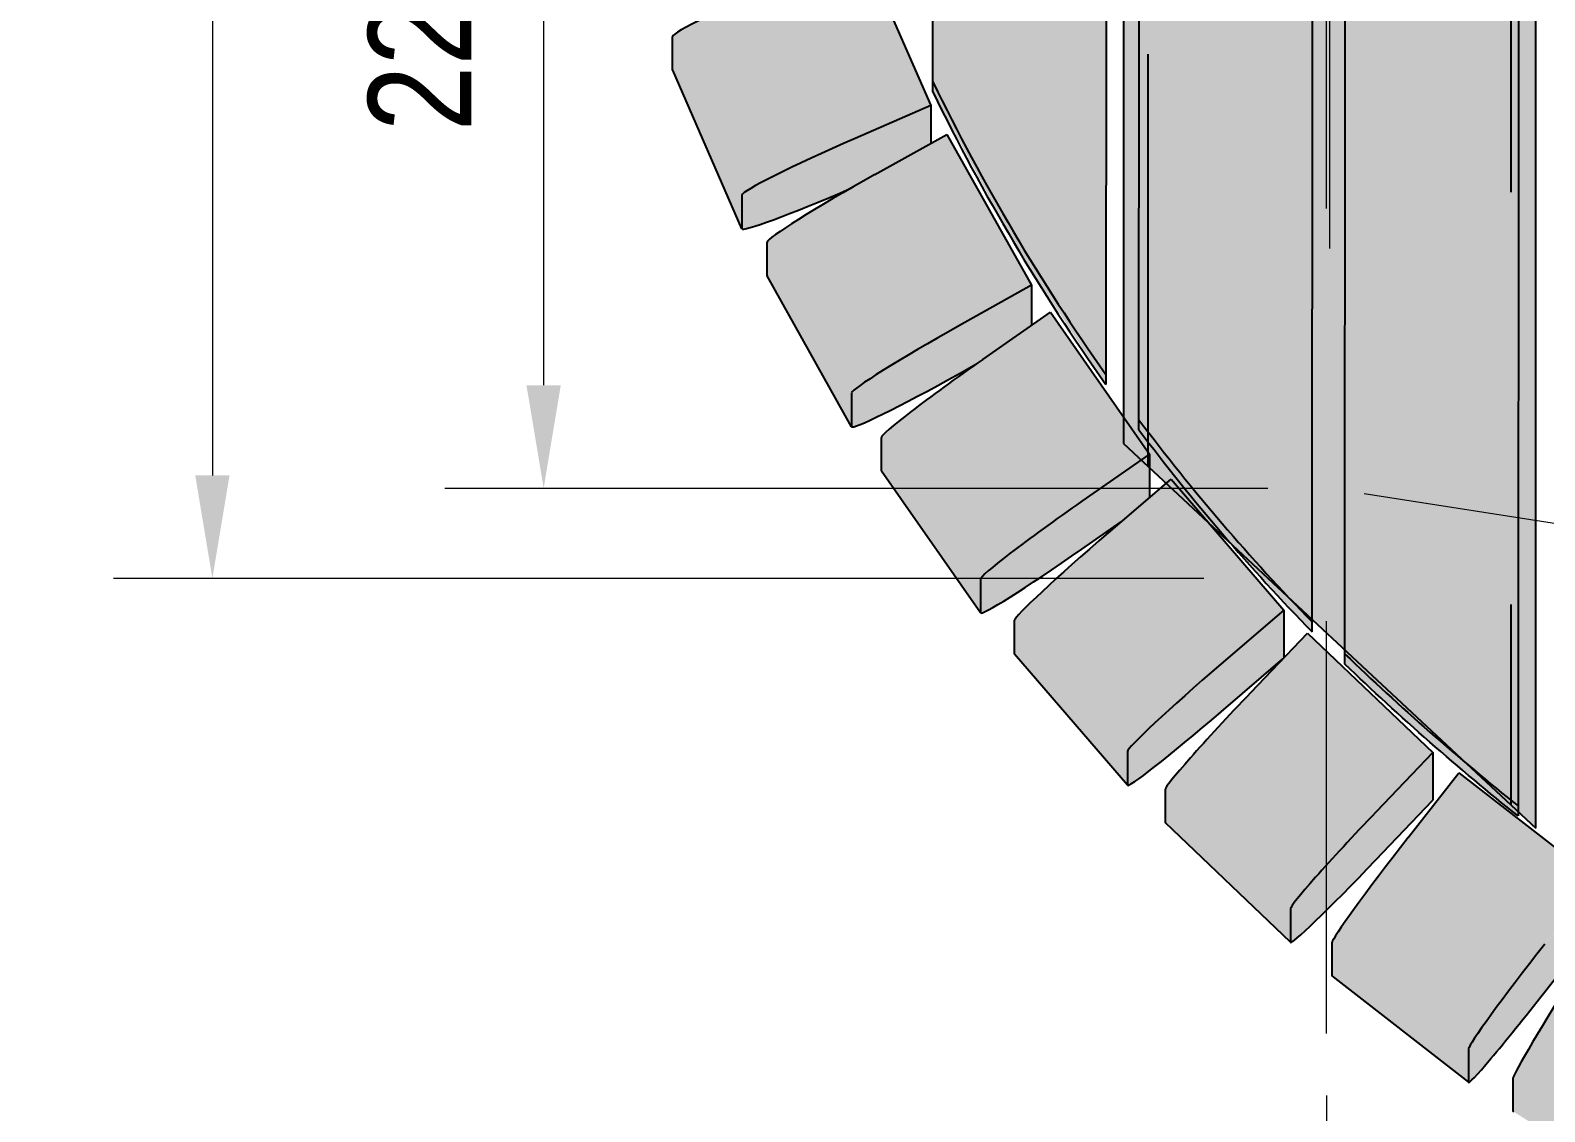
# Model space of a CAD drawing. Header units: metres. Extents: x 313 to 328, y 3 to 1212.
# Drawn here: x 316.7183 to 317.0856, y 1210.4072 to 1210.6694 of the extents above; entities that cross this region are included whole.
import ezdxf

# ---------------------------------------------------------------- set-up
doc = ezdxf.new("R2010")
doc.units = ezdxf.units.M
doc.linetypes.add('JacobsCenter', pattern=[0.015, 0.009, -0.0015, 0.003, -0.0015])
doc.linetypes.add('JacobsDash', pattern=[0.0045, 0.003, -0.0015])
doc.layers.get('Defpoints').update_dxf_attribs({"color": 41})
for name, color, linetype, lineweight in [('A-ANNO-DIMS', 7, 'Continuous', 9), ('A-DETL', 7, 'Continuous', 13), ('A-DETL-GENF', 7, 'Continuous', 9), ('A-GENM', 7, 'Continuous', 35)]:
    doc.layers.add(name, color=color, linetype=linetype, lineweight=lineweight)
doc.styles.add('Arial Narrow_1', font='ARIALN.TTF', dxfattribs={"height": 0.025})
doc.dimstyles.new('Dimension_Standard_O__mm_', dxfattribs={"dimscale": 0.3048, "dimtxt": 0.025586, "dimasz": 0.082021, "dimexe": 0.07874, "dimexo": 0.049213, "dimgap": 0.049213, "dimtad": 1, "dimdec": 0, "dimlfac": 1000, "dimzin": 0, "dimdsep": 46, "dimtxsty": 'Arial Narrow_1', "dimsah": 1, "dimcen": 0.09, "dimaunit": 1, "dimadec": 4, "dimazin": 0, "dimtfac": 1, "dimtdec": 4, "dimtix": 1, "dimtmove": 0, "dimatfit": 3, "dimfxl": 1, "dimtvp": 1, "dimtfill": 1, "dimtolj": 1, "dimtzin": 0, "dimlwd": 18, "dimlwe": 18, "dimarcsym": 2})

# ---------------------------------------------------------------- blocks, each defined once
blk = doc.blocks.new('BR08_SEATING_NORTH 3 - BR08_SEATING_NORTH 3-5676583-DRG-2873241 - NORTHERN SCREEN POST - PLAN')
at = {"layer": 'A-GENM', "lineweight": 25, "true_color": 0xebe8e4}
for points in [[(316.97921, 1210.58594), (316.97928, 1210.77538), (316.9373, 1210.77539), (316.93727, 1210.7539), (316.93723, 1210.65691), (316.94991, 1210.63249), (316.96498, 1210.60722), (316.96522, 1210.60686)], [(317.02918, 1210.52601), (317.02928, 1210.77538), (316.9873, 1210.77538), (316.98727, 1210.7539), (316.9872, 1210.57499), (317.00049, 1210.55806), (317.01449, 1210.54173), (317.02589, 1210.52953)], [(317.07917, 1210.48136), (317.07926, 1210.77537), (317.0373, 1210.77538), (317.03727, 1210.7539), (317.03718, 1210.51817), (317.05776, 1210.49928)], [(316.91838, 1210.64317), (316.93672, 1210.65115), (316.91994, 1210.68959), (316.90161, 1210.68161), (316.91274, 1210.65612)], [(316.89088, 1210.62947), (316.89182, 1210.63033), (316.89457, 1210.63194), (316.89894, 1210.6342), (316.90463, 1210.63696), (316.91838, 1210.64317), (316.90161, 1210.68161), (316.88786, 1210.6754), (316.88216, 1210.67264), (316.87779, 1210.67038), (316.87504, 1210.66877), (316.8741, 1210.66791), (316.89088, 1210.62947)], [(316.89088, 1210.62134), (316.89088, 1210.62947), (316.8741, 1210.66791), (316.8741, 1210.65978), (316.88786, 1210.62826)], [(316.97921, 1210.5835), (316.97921, 1210.58594), (316.96392, 1210.60881), (316.94991, 1210.63249), (316.93723, 1210.65691), (316.93723, 1210.65447), (316.95675, 1210.61812), (316.97762, 1210.58594)], [(316.89181, 1210.6213), (316.89456, 1210.62207), (316.90051, 1210.62422), (316.91009, 1210.62804), (316.91737, 1210.63113), (316.93672, 1210.64199), (316.93672, 1210.65115), (316.91127, 1210.64002), (316.89894, 1210.6342), (316.89392, 1210.63156), (316.89182, 1210.63033), (316.89088, 1210.62947), (316.89088, 1210.62134)], [(316.94369, 1210.59784), (316.96114, 1210.60759), (316.94063, 1210.64418), (316.92318, 1210.63442), (316.93843, 1210.60722)], [(316.91751, 1210.58147), (316.91841, 1210.58242), (316.92102, 1210.5843), (316.92518, 1210.58698), (316.9306, 1210.59029), (316.94369, 1210.59784), (316.92318, 1210.63442), (316.91009, 1210.62688), (316.90121, 1210.62134), (316.90051, 1210.62088), (316.89789, 1210.619), (316.897, 1210.61805), (316.91751, 1210.58147)], [(316.91751, 1210.57334), (316.91751, 1210.58147), (316.897, 1210.61805), (316.89699, 1210.60992), (316.91466, 1210.57843)], [(316.91751, 1210.57334), (316.9184, 1210.57339), (316.92102, 1210.57443), (316.92803, 1210.57784), (316.93497, 1210.58147), (316.94369, 1210.58623), (316.94778, 1210.58851), (316.96114, 1210.59785), (316.96114, 1210.60759), (316.93692, 1210.59399), (316.92518, 1210.58698), (316.92102, 1210.5843), (316.91841, 1210.58242), (316.91751, 1210.58147)], [(316.97338, 1210.55524), (316.98978, 1210.56667), (316.96572, 1210.60104), (316.94933, 1210.58961), (316.97122, 1210.55833)], [(316.94879, 1210.53634), (316.94963, 1210.53738), (316.95209, 1210.53951), (316.95599, 1210.5426), (316.96522, 1210.54943), (316.97338, 1210.55524), (316.94933, 1210.58961), (316.93703, 1210.5808), (316.93194, 1210.57697), (316.9274, 1210.57334), (316.92557, 1210.57175), (316.92474, 1210.57072), (316.94879, 1210.53635)], [(317.02918, 1210.52357), (317.02918, 1210.52601), (317.01449, 1210.54173), (317.00028, 1210.55833), (316.9872, 1210.57499), (316.9872, 1210.57255), (317.0074, 1210.54738), (317.02695, 1210.52601)], [(316.94879, 1210.52822), (316.94879, 1210.53635), (316.92474, 1210.57072), (316.92473, 1210.56259), (316.94296, 1210.53654)], [(316.94879, 1210.52822), (316.94963, 1210.52835), (316.95242, 1210.52985), (316.95801, 1210.53331), (316.96522, 1210.53805), (316.97338, 1210.54363), (316.98298, 1210.55032), (316.98977, 1210.55614), (316.98978, 1210.56667), (316.96522, 1210.54943), (316.95599, 1210.5426), (316.95178, 1210.53925), (316.94963, 1210.53738), (316.94879, 1210.53634), (316.94879, 1210.53331)], [(317.00717, 1210.51579), (317.02234, 1210.5288), (316.99499, 1210.56061), (316.97981, 1210.54761), (317.00049, 1210.52356)], [(316.9844, 1210.49454), (316.98518, 1210.49566), (316.98745, 1210.49803), (316.99107, 1210.50149), (317.00127, 1210.51068), (317.00717, 1210.51579), (316.97981, 1210.54761), (316.96843, 1210.53762), (316.9601, 1210.52985), (316.95782, 1210.52748), (316.95705, 1210.52636), (316.9844, 1210.49455)], [(316.9844, 1210.48642), (316.98517, 1210.48663), (316.98883, 1210.4892), (316.99371, 1210.49301), (317.00127, 1210.49919), (317.02213, 1210.517), (317.02234, 1210.51722), (317.02234, 1210.5288), (316.99968, 1210.50926), (316.99107, 1210.50149), (316.98745, 1210.49803), (316.98518, 1210.49566), (316.9844, 1210.49454)], [(316.9844, 1210.48642), (316.9844, 1210.49455), (316.95705, 1210.52636), (316.95704, 1210.51823), (316.97645, 1210.49566)], [(317.04471, 1210.47989), (317.05851, 1210.49433), (317.02813, 1210.52328), (317.01432, 1210.50884), (317.03718, 1210.48706)], [(317.07917, 1210.47892), (317.07917, 1210.48136), (317.05776, 1210.49928), (317.03718, 1210.51817), (317.03718, 1210.51573), (317.05852, 1210.49622), (317.07625, 1210.48136)], [(317.02399, 1210.45648), (317.0247, 1210.45767), (317.02701, 1210.46054), (317.03006, 1210.46406), (317.03935, 1210.47422), (317.04471, 1210.47989), (317.01432, 1210.50884), (317.00397, 1210.49777), (316.99639, 1210.4892), (316.9942, 1210.48642), (316.99361, 1210.48543), (317.02399, 1210.45648)], [(317.02399, 1210.44835), (317.0247, 1210.44864), (317.02677, 1210.45038), (317.03313, 1210.45648), (317.03947, 1210.46286), (317.05851, 1210.48272), (317.05851, 1210.49433), (317.03718, 1210.47188), (317.03006, 1210.46406), (317.02589, 1210.45916), (317.0247, 1210.45767), (317.02399, 1210.45648)], [(317.08563, 1210.44789), (317.09794, 1210.46363), (317.06482, 1210.48942), (317.05252, 1210.47368), (317.06939, 1210.46054)], [(317.02399, 1210.44835), (317.02399, 1210.45648), (316.99361, 1210.48543), (316.99361, 1210.4773), (317.01546, 1210.45648)], [(317.06718, 1210.42253), (317.06781, 1210.42379), (317.06965, 1210.42657), (317.07641, 1210.43585), (317.08563, 1210.44789), (317.05252, 1210.47368), (317.04248, 1210.46054), (317.03654, 1210.45236), (317.03469, 1210.44958), (317.03406, 1210.44832), (317.06717, 1210.42253)], [(317.06717, 1210.4144), (317.06781, 1210.41476), (317.06965, 1210.4167), (317.0746, 1210.42253), (317.08086, 1210.43023), (317.09793, 1210.45202), (317.09794, 1210.46363), (317.08086, 1210.44172), (317.07226, 1210.43022), (317.06781, 1210.42379), (317.06718, 1210.42253)], [(317.06717, 1210.4144), (317.06717, 1210.42253), (317.03406, 1210.44832), (317.03406, 1210.4402), (317.05674, 1210.42253)], [(317.11352, 1210.39303), (317.11407, 1210.39435), (317.11567, 1210.3973), (317.12153, 1210.4072), (317.12954, 1210.4201), (317.09402, 1210.44248), (317.08602, 1210.42959), (317.08016, 1210.41968), (317.07856, 1210.41673), (317.07801, 1210.41541), (317.11352, 1210.39303)], [(317.11352, 1210.3849), (317.11352, 1210.39303), (317.07801, 1210.41541), (317.07801, 1210.40728), (317.09854, 1210.39435)]]:
    blk.add_hatch(color=254, dxfattribs=at).paths.add_polyline_path(points)
at = {"layer": 'A-GENM', "color": 254, "lineweight": 25, "true_color": 0xd4d4d4}
for p, q in [((316.93723, 1210.65691), (316.93728, 1210.77539)), ((316.97928, 1210.77538), (316.97921, 1210.58594)), ((316.9872, 1210.57499), (316.98728, 1210.77538)), ((317.02928, 1210.77538), (317.02918, 1210.52601)), ((317.03718, 1210.51817), (317.03728, 1210.77538)), ((317.07928, 1210.77537), (317.07917, 1210.48136)), ((316.91994, 1210.68959), (316.93672, 1210.65115)), ((316.8741, 1210.65978), (316.8741, 1210.66791)), ((316.89088, 1210.6213), (316.87411, 1210.65974)), ((316.93723, 1210.65447), (316.93723, 1210.65691)), ((316.93672, 1210.65115), (316.91838, 1210.64317)), ((316.93672, 1210.65115), (316.93672, 1210.64199)), ((316.92318, 1210.63442), (316.94063, 1210.64418)), ((316.94063, 1210.64418), (316.96114, 1210.60759)), ((316.89088, 1210.62947), (316.89088, 1210.62134)), ((316.89699, 1210.60992), (316.897, 1210.61805)), ((316.91752, 1210.5733), (316.89701, 1210.60988)), ((316.96114, 1210.60759), (316.94369, 1210.59784)), ((316.96114, 1210.60759), (316.96114, 1210.59785)), ((316.94933, 1210.58961), (316.96572, 1210.60104)), ((316.96572, 1210.60104), (316.98978, 1210.56667)), ((316.94369, 1210.58623), (316.94778, 1210.58851)), ((316.97921, 1210.58594), (316.97921, 1210.5835)), ((316.91751, 1210.58147), (316.91751, 1210.57334)), ((316.9872, 1210.57255), (316.9872, 1210.57499)), ((316.92473, 1210.56259), (316.92474, 1210.57072)), ((316.98978, 1210.56667), (316.97338, 1210.55524)), ((316.98978, 1210.56667), (316.98977, 1210.55614)), ((316.9488, 1210.52817), (316.92475, 1210.56254)), ((316.97981, 1210.54761), (316.99499, 1210.56061)), ((316.99499, 1210.56061), (317.02234, 1210.5288)), ((316.97338, 1210.54363), (316.98298, 1210.55032)), ((316.94879, 1210.53634), (316.94879, 1210.52822)), ((317.02234, 1210.5288), (317.00717, 1210.51579)), ((317.02234, 1210.5288), (317.02234, 1210.51722)), ((316.95704, 1210.51823), (316.95705, 1210.52636)), ((317.02918, 1210.52601), (317.02918, 1210.52357)), ((317.01432, 1210.50884), (317.02813, 1210.52328)), ((317.02813, 1210.52328), (317.05851, 1210.49433)), ((316.98441, 1210.48636), (316.95706, 1210.51818)), ((317.00716, 1210.50418), (317.02213, 1210.517)), ((317.03718, 1210.51573), (317.03718, 1210.51817)), ((316.9844, 1210.49454), (316.9844, 1210.48642)), ((317.05851, 1210.49433), (317.04471, 1210.47989)), ((317.05851, 1210.49433), (317.05851, 1210.48272)), ((317.05252, 1210.47368), (317.06482, 1210.48942)), ((317.06482, 1210.48942), (317.09794, 1210.46363)), ((316.99361, 1210.4773), (316.99361, 1210.48543)), ((317.0447, 1210.46828), (317.05851, 1210.48272)), ((317.07917, 1210.48136), (317.07917, 1210.47892)), ((317.02401, 1210.4483), (316.99363, 1210.47725)), ((317.02399, 1210.45648), (317.02399, 1210.44835)), ((317.08563, 1210.43627), (317.09793, 1210.45202)), ((317.03406, 1210.4402), (317.03406, 1210.44832)), ((317.06719, 1210.41435), (317.03408, 1210.44014)), ((317.06718, 1210.42253), (317.06717, 1210.4144)), ((317.07801, 1210.40729), (317.07801, 1210.41541))]:
    blk.add_line(p, q, dxfattribs=at)
for centre, major_axis, ratio, start_param, end_param in [((316.90161, 1210.67987), (0.0275, 0.012), 0.053219, 1.547552, 3.118349), ((316.90161, 1210.67174), (0.0275, 0.012), 0.053219, 3.118349, 3.141593), ((317.38718, 1210.87429), (-0.49986, 0.00005), 0.998313, 0.450817, 0.616153), ((317.38718, 1210.87185), (-0.49986, 0.00005), 0.998313, 0.450817, 0.616153), ((316.91838, 1210.64143), (0.0275, 0.012), 0.053219, 1.547552, 3.118344), ((316.92317, 1210.63268), (0.02617, 0.01467), 0.050651, 1.542377, 3.113173), ((316.91838, 1210.6333), (0.0275, 0.012), 0.053219, 3.118349, 4.652001), ((316.92317, 1210.62455), (0.02617, 0.01467), 0.050651, 3.113173, 3.141593), ((316.94369, 1210.5961), (0.02617, 0.01467), 0.050651, 1.542377, 3.113173), ((316.94933, 1210.58787), (0.02458, 0.0172), 0.047583, 1.537483, 3.10828), ((316.94369, 1210.58797), (0.02617, 0.01467), 0.050651, 3.113173, 4.683969), ((317.38718, 1210.87429), (-0.49986, 0.00005), 0.998313, 0.643319, 0.772579), ((317.38718, 1210.87185), (-0.49986, 0.00005), 0.998313, 0.643319, 0.772579), ((316.94933, 1210.57974), (0.02458, 0.0172), 0.047583, 3.10828, 3.141593), ((316.97338, 1210.5535), (0.02458, 0.0172), 0.047583, 1.537483, 3.10828), ((316.97981, 1210.54587), (0.02275, 0.01956), 0.044043, 1.532921, 3.103717), ((316.97338, 1210.54537), (0.02458, 0.0172), 0.047583, 3.10828, 4.679076), ((316.97981, 1210.53774), (0.02275, 0.01956), 0.044043, 3.103717, 3.141593), ((317.00717, 1210.51405), (0.02275, 0.01956), 0.044043, 1.532921, 3.103717), ((317.01432, 1210.5071), (0.02069, 0.02172), 0.040069, 1.528733, 3.09953), ((317.00716, 1210.50592), (0.02275, 0.01956), 0.044043, 3.103717, 4.674513), ((317.04471, 1210.47815), (0.02069, 0.02172), 0.040069, 1.528733, 3.09953), ((317.01432, 1210.49897), (0.02069, 0.02172), 0.040069, 3.09953, 3.141593), ((317.05252, 1210.47194), (0.01843, 0.02367), 0.035698, 1.524963, 3.095759), ((317.0447, 1210.47002), (0.02069, 0.02172), 0.040069, 3.09953, 4.670326), ((317.08563, 1210.44614), (0.01843, 0.02367), 0.035698, 1.524963, 3.095759), ((317.05252, 1210.46381), (0.01843, 0.02367), 0.035698, 3.095759, 3.141593), ((317.09402, 1210.44074), (0.01599, 0.02538), 0.030975, 1.521646, 3.092442), ((317.08563, 1210.43802), (0.01843, 0.02367), 0.035698, 3.095759, 4.666556), ((317.09402, 1210.43261), (0.01599, 0.02538), 0.030975, 3.092442, 3.141593)]:
    blk.add_ellipse(centre, major_axis=major_axis, ratio=ratio, start_param=start_param, end_param=end_param, dxfattribs=at)
for points in [[(317.03718, 1210.51817), (317.05018, 1210.50567), (317.06507, 1210.49257), (317.07917, 1210.48136)], [(317.07917, 1210.47892), (317.06507, 1210.49014), (317.05018, 1210.50324), (317.03718, 1210.51573)]]:
    blk.add_open_spline(points, degree=3, dxfattribs=at)
blk = doc.blocks.new('T2DPAA-T2D-C3S-DU-M3D-100304_rvt-1-DRG-2873241 - NORTHERN SCREEN POST - PLAN')
at = {"layer": 'A-GENM', "color": 254, "lineweight": 25, "true_color": 0xd4d4d4}
blk.add_blockref('BR08_SEATING_NORTH 3 - BR08_SEATING_NORTH 3-5676583-DRG-2873241 - NORTHERN SCREEN POST - PLAN', (0, 0), dxfattribs=at)
blk = doc.blocks.new('DIMBLOCK5-DRG-2873241 - NORTHERN SCREEN POST - PLAN')
at = {"layer": 'A-ANNO-DIMS', "color": 0, "lineweight": 18, "transparency": 16777216}
for p, q in [((317.03273, 1210.41119), (317.03273, 1210.07705)), ((317.73273, 1210.24145), (317.73273, 1210.07705)), ((317.70773, 1210.10105), (317.05773, 1210.10105))]:
    blk.add_line(p, q, dxfattribs=at)
at = {"layer": 'A-ANNO-DIMS', "color": 0, "transparency": 16777216}
for points in [[(317.05773, 1210.10522), (317.05773, 1210.09689), (317.03273, 1210.10105)], [(317.70773, 1210.10522), (317.70773, 1210.09689), (317.73273, 1210.10105)]]:
    blk.add_solid(points, dxfattribs=at)
at = {"layer": 'Defpoints', "color": 0, "transparency": 16777216}
for p in [(317.03273, 1210.42619), (317.73273, 1210.25645), (317.03273, 1210.10105)]:
    blk.add_point(p, dxfattribs=at)
at = {"layer": 'A-ANNO-DIMS', "color": 0, "lineweight": 18, "transparency": 16777216, "insert": (317.38273, 1210.12882), "char_height": 0.025, "width": 0.0570197, "attachment_point": 5, "style": 'Arial Narrow_1', "bg_fill": 3, "box_fill_scale": 1.1, "bg_fill_color": 256, "bg_fill_true_color": 13158600, "bg_fill_transparency": 0}
blk.add_mtext('\\A1;700', dxfattribs=at)
blk = doc.blocks.new('DIMBLOCK14-DRG-2873241 - NORTHERN SCREEN POST - PLAN')
at = {"layer": 'A-ANNO-DIMS', "color": 0, "lineweight": 18, "transparency": 16777216}
for p, q in [((316.97136, 1210.91651), (316.73846, 1210.91651)), ((316.76246, 1210.89151), (316.76246, 1210.56151)), ((317.00298, 1210.53651), (316.73846, 1210.53651))]:
    blk.add_line(p, q, dxfattribs=at)
at = {"layer": 'A-ANNO-DIMS', "color": 0, "transparency": 16777216}
for points in [[(316.75829, 1210.89151), (316.76662, 1210.89151), (316.76246, 1210.91651)], [(316.75829, 1210.56151), (316.76662, 1210.56151), (316.76246, 1210.53651)]]:
    blk.add_solid(points, dxfattribs=at)
at = {"layer": 'Defpoints', "color": 0, "transparency": 16777216}
for p in [(316.98636, 1210.91651), (316.76246, 1210.53651), (317.01798, 1210.53651)]:
    blk.add_point(p, dxfattribs=at)
at = {"layer": 'A-ANNO-DIMS', "color": 0, "lineweight": 18, "transparency": 16777216, "insert": (316.73469, 1210.72651), "char_height": 0.025, "width": 0.0570197, "attachment_point": 5, "rotation": 90, "style": 'Arial Narrow_1', "bg_fill": 3, "box_fill_scale": 1.1, "bg_fill_color": 256, "bg_fill_true_color": 13158600, "bg_fill_transparency": 0}
blk.add_mtext('\\A1;380', dxfattribs=at)
blk = doc.blocks.new('DIMBLOCK18-DRG-2873241 - NORTHERN SCREEN POST - PLAN')
at = {"layer": 'A-ANNO-DIMS', "color": 0, "lineweight": 18, "transparency": 16777216}
for p, q in [((316.84516, 1210.77925), (316.81881, 1210.77925)), ((316.84281, 1210.75425), (316.84281, 1210.58336)), ((317.01846, 1210.55836), (316.81881, 1210.55836))]:
    blk.add_line(p, q, dxfattribs=at)
at = {"layer": 'A-ANNO-DIMS', "color": 0, "transparency": 16777216}
for points in [[(316.83864, 1210.75425), (316.84697, 1210.75425), (316.84281, 1210.77925)], [(316.83864, 1210.58336), (316.84697, 1210.58336), (316.84281, 1210.55836)]]:
    blk.add_solid(points, dxfattribs=at)
at = {"layer": 'Defpoints', "color": 0, "transparency": 16777216}
for p in [(316.86016, 1210.77925), (316.84281, 1210.55836), (317.03346, 1210.55836)]:
    blk.add_point(p, dxfattribs=at)
at = {"layer": 'A-ANNO-DIMS', "color": 0, "lineweight": 18, "transparency": 16777216, "insert": (316.81291, 1210.6688), "char_height": 0.025, "width": 0.0570197, "attachment_point": 5, "rotation": 90, "style": 'Arial Narrow_1', "bg_fill": 3, "box_fill_scale": 1.1, "bg_fill_color": 256, "bg_fill_true_color": 13158600, "bg_fill_transparency": 0}
blk.add_mtext('\\A1;220\u200e', dxfattribs=at)

msp = doc.modelspace()

# ---------------------------------------------------------------- hatches: boundary and pattern name
at = {"layer": 'A-DETL-GENF', "true_color": 0xffffff}
h = msp.add_hatch(color=7, dxfattribs=at)
h.paths.add_polyline_path([(317.08345, 1210.476), (317.08345, 1210.87411), (317.07931, 1210.87411), (317.07929, 1210.47988)])
h.paths.add_polyline_path([(317.03718, 1210.51915), (317.03727, 1210.82719), (317.07839, 1210.82713), (317.07853, 1210.93225), (316.98853, 1210.93271), (316.98839, 1210.82726), (317.0293, 1210.82713), (317.02929, 1210.52651), (317.03718, 1210.51915)])
h.paths.add_polyline_path([(317.01026, 1210.54426), (317.00717, 1210.54767), (316.9872, 1210.57255), (316.98724, 1210.87413), (316.98345, 1210.87413), (316.98345, 1210.57571), (316.98978, 1210.56667), (316.98978, 1210.56336), (316.99381, 1210.5596), (316.99499, 1210.56061), (317.00416, 1210.54995), (317.00886, 1210.54556)])
h.paths.add_polyline_path([(316.98724, 1210.87414), (316.98724, 1210.87415), (316.98724, 1210.87414)])

# ---------------------------------------------------------------- linework, layer by layer
at = {"layer": 'A-DETL', "linetype": 'JacobsCenter', "lineweight": 18}
for p, q in [((317.03273, 1210.42619), (317.03273, 1210.98119)), ((317.03346, 1210.91651), (317.03346, 1210.53651)), ((317.73346, 1210.44918), (317.03346, 1210.55836))]:
    msp.add_line(p, q, dxfattribs=at)
at = {"layer": 'A-DETL', "lineweight": 25}
for p, q in [((316.98345, 1210.93273), (316.98345, 1210.56926)), ((317.08345, 1210.476), (317.08345, 1210.93222)), ((316.98345, 1210.56926), (317.08345, 1210.476))]:
    msp.add_line(p, q, dxfattribs=at)
at = {"layer": 'A-DETL', "linetype": 'JacobsDash', "lineweight": 25}
for p, q in [((316.98945, 1210.56366), (316.98945, 1210.93162)), ((317.07745, 1210.9302), (317.07745, 1210.4816))]:
    msp.add_line(p, q, dxfattribs=at)

# ---------------------------------------------------------------- block references
at = {"lineweight": 5}
msp.add_blockref('T2DPAA-T2D-C3S-DU-M3D-100304_rvt-1-DRG-2873241 - NORTHERN SCREEN POST - PLAN', (0, 0), dxfattribs=at)

# ---------------------------------------------------------------- next in the draw order: dimensions: what is measured, and where the dimension line sits
at = {"layer": 'A-ANNO-DIMS', "lineweight": 18}
for base, p1, p2, angle, override, picture, middle in [((316.76246, 1210.53651), (316.98636, 1210.91651), (317.01798, 1210.53651), 90, {"dimpost": '<>', "dimfxl": 0.381313}, 'DIMBLOCK14-DRG-2873241 - NORTHERN SCREEN POST - PLAN', (316.73469, 1210.72651)), ((317.03273, 1210.10105), (317.73273, 1210.25645), (317.03273, 1210.42619), 0, {"dimpost": '<>', "dimfxl": 0.720285}, 'DIMBLOCK5-DRG-2873241 - NORTHERN SCREEN POST - PLAN', (317.38273, 1210.12882))]:
    dim = msp.add_linear_dim(base=base, p1=p1, p2=p2, angle=angle, dimstyle='Dimension_Standard_O__mm_', override=override, dxfattribs=at)
    dim.commit()
    dim.dimension.update_dxf_attribs({"geometry": picture, "text_midpoint": middle})

# ---------------------------------------------------------------- next in the draw order: dimensions: what is measured, and where the dimension line sits
dim = msp.add_linear_dim(base=(316.84281, 1210.55836), p1=(316.86016, 1210.77925), p2=(317.03346, 1210.55836), angle=90, text='220\u200e', dimstyle='Dimension_Standard_O__mm_', override={"dimpost": '<>', "dimfxl": 0.280759}, dxfattribs=at)
dim.commit()
dim.dimension.update_dxf_attribs({"geometry": 'DIMBLOCK18-DRG-2873241 - NORTHERN SCREEN POST - PLAN', "text_midpoint": (316.81291, 1210.6688)})

doc.saveas('drawing.dxf')
